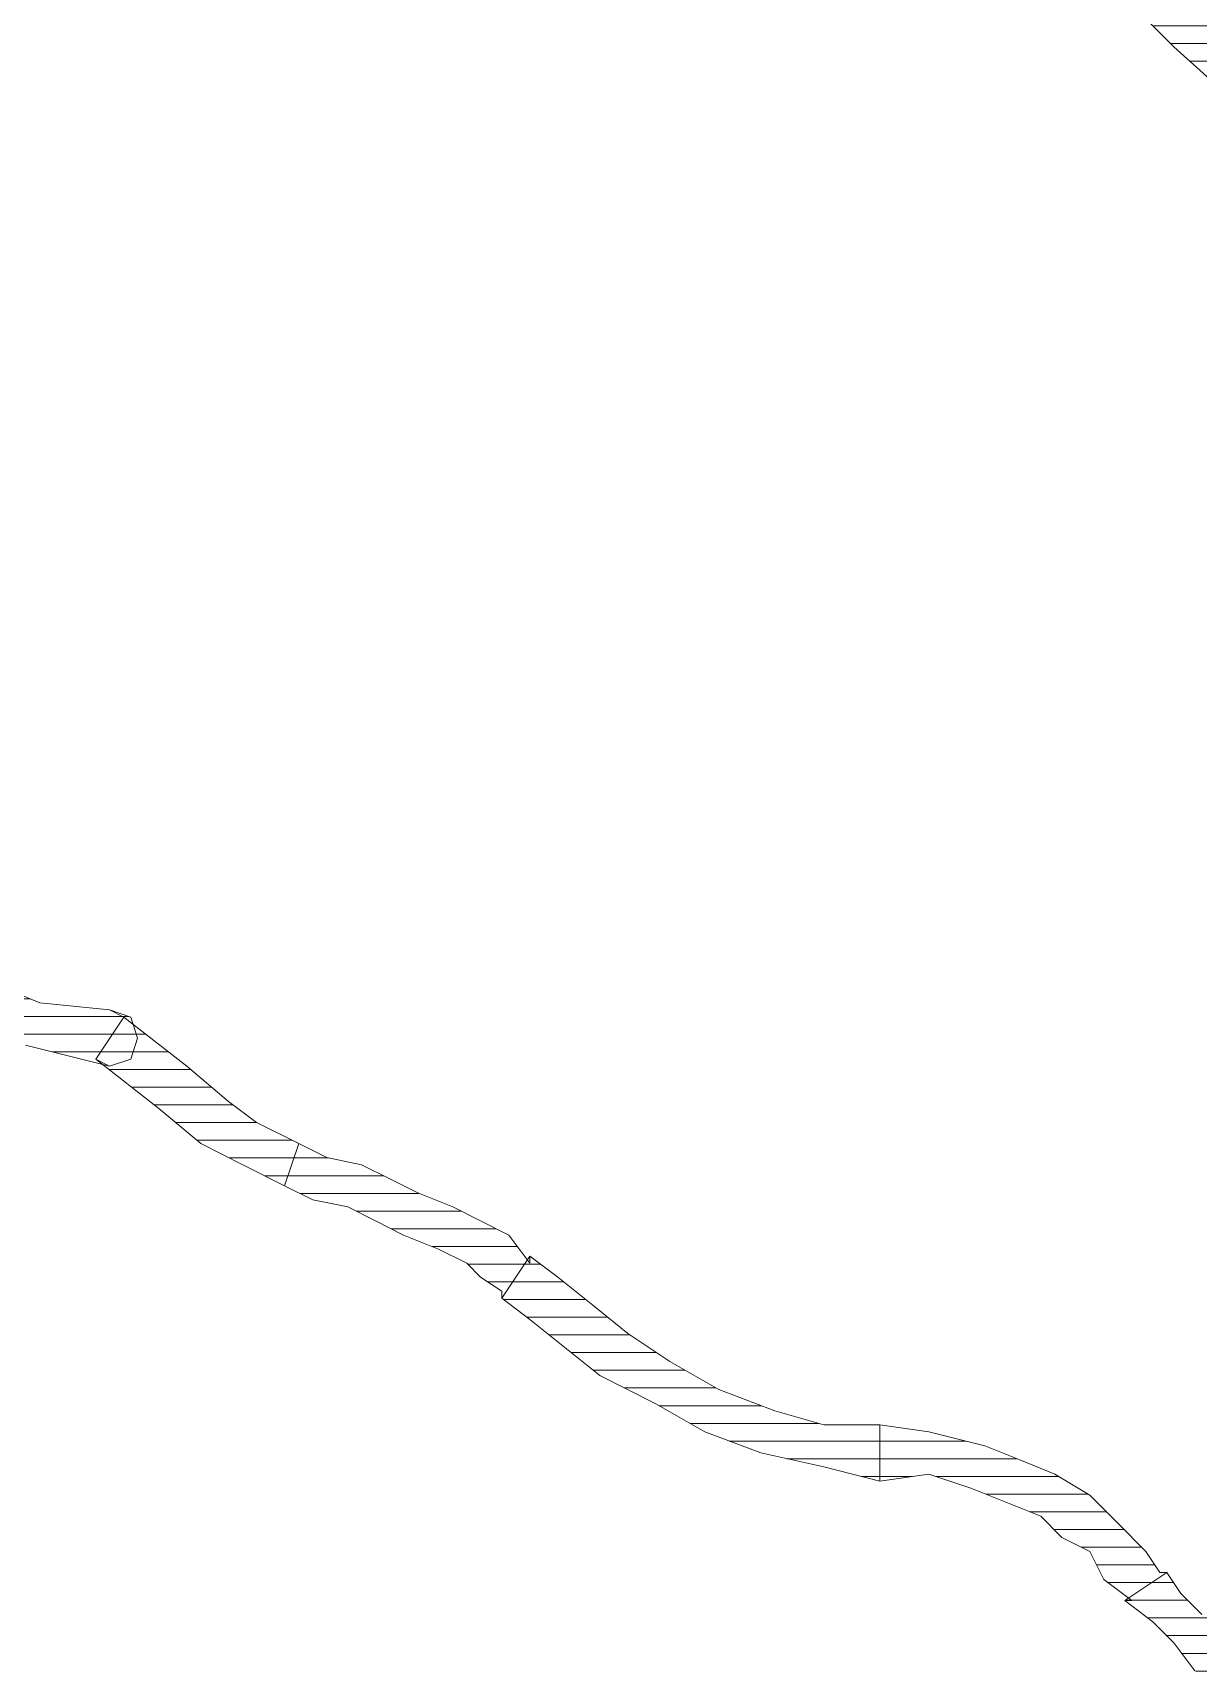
# Model space of a CAD drawing. Header units: centimetres. Extents: x 54005 to 61405, y 90310 to 94744.
# Drawn here: x 56496.21 to 56504.45, y 92088.75 to 92100.29 of the extents above; entities that cross this region are included whole.
import ezdxf

# ---------------------------------------------------------------- set-up
doc = ezdxf.new("R2010")
doc.units = ezdxf.units.CM
doc.header["$LTSCALE"] = 25
doc.layers.get('0').update_dxf_attribs({"lineweight": 0})
pattern_1 = [(360, (-5108.51305, -673.59423), (1e-16, 0.125), [25])]

# ---------------------------------------------------------------- blocks, each defined once
blk = doc.blocks.new('by')
at = {"ltscale": 30}
h = blk.add_hatch(dxfattribs=at)
h.set_pattern_fill('DC_LINES', color=256, scale=0.1, style=0)
h.set_pattern_definition(pattern_1)
edge = h.paths.add_edge_path(flags=0)
edge.add_line((6393.778, 2257.095), (6394.175, 2257.244))
edge.add_line((6394.175, 2257.244), (6394.57, 2257.343))
edge.add_line((6394.57, 2257.343), (6394.867, 2257.343))
edge.add_line((6394.867, 2257.343), (6395.164, 2257.244))
edge.add_line((6395.164, 2257.244), (6395.411, 2257.144))
edge.add_line((6395.411, 2257.144), (6395.559, 2256.946))
edge.add_line((6395.559, 2256.946), (6395.708, 2256.797))
edge.add_line((6395.708, 2256.797), (6395.906, 2256.648))
edge.add_line((6395.906, 2256.648), (6395.609, 2256.449))
edge.add_line((6395.609, 2256.449), (6395.509, 2256.598))
edge.add_line((6395.509, 2256.598), (6395.362, 2256.747))
edge.add_line((6395.362, 2256.747), (6395.213, 2256.846))
edge.add_line((6395.213, 2256.846), (6395.064, 2256.946))
edge.add_line((6395.064, 2256.946), (6394.867, 2257.045))
edge.add_line((6394.867, 2257.045), (6394.57, 2257.045))
edge.add_line((6394.57, 2257.045), (6394.273, 2256.946))
edge.add_line((6394.273, 2256.946), (6393.878, 2256.797))
h = blk.add_hatch(dxfattribs=at)
h.set_pattern_fill('DC_LINES', color=256, scale=0.1, style=0)
h.set_pattern_definition(pattern_1)
edge = h.paths.add_edge_path(flags=0)
edge.add_line((6393.778, 2257.095), (6394.175, 2257.244))
edge.add_line((6394.175, 2257.244), (6394.57, 2257.343))
edge.add_line((6394.57, 2257.343), (6394.867, 2257.343))
edge.add_line((6394.867, 2257.343), (6395.164, 2257.244))
edge.add_line((6395.164, 2257.244), (6395.411, 2257.144))
edge.add_line((6395.411, 2257.144), (6395.559, 2256.946))
edge.add_line((6395.559, 2256.946), (6395.708, 2256.797))
edge.add_line((6395.708, 2256.797), (6395.906, 2256.648))
edge.add_line((6395.906, 2256.648), (6395.609, 2256.449))
edge.add_line((6395.609, 2256.449), (6395.509, 2256.598))
edge.add_line((6395.509, 2256.598), (6395.362, 2256.747))
edge.add_line((6395.362, 2256.747), (6395.213, 2256.846))
edge.add_line((6395.213, 2256.846), (6395.064, 2256.946))
edge.add_line((6395.064, 2256.946), (6394.867, 2257.045))
edge.add_line((6394.867, 2257.045), (6394.57, 2257.045))
edge.add_line((6394.57, 2257.045), (6394.273, 2256.946))
edge.add_line((6394.273, 2256.946), (6393.878, 2256.797))
h = blk.add_hatch(dxfattribs=at)
h.set_pattern_fill('DC_LINES', color=256, scale=0.1, style=0)
h.set_pattern_definition(pattern_1)
edge = h.paths.add_edge_path(flags=0)
edge.add_line((6395.906, 2256.648), (6395.856, 2256.648))
edge.add_line((6395.856, 2256.648), (6396.054, 2256.499))
edge.add_line((6396.054, 2256.499), (6396.153, 2256.3))
edge.add_line((6396.153, 2256.3), (6396.351, 2256.201))
edge.add_line((6396.351, 2256.201), (6396.5, 2256.052))
edge.add_line((6396.5, 2256.052), (6396.747, 2255.952))
edge.add_line((6396.747, 2255.952), (6396.994, 2255.853))
edge.add_line((6396.994, 2255.853), (6397.291, 2255.754))
edge.add_line((6397.291, 2255.754), (6397.637, 2255.803))
edge.add_line((6397.637, 2255.803), (6397.637, 2255.406))
edge.add_line((6397.637, 2255.406), (6397.291, 2255.456))
edge.add_line((6397.291, 2255.456), (6396.895, 2255.555))
edge.add_line((6396.895, 2255.555), (6396.648, 2255.654))
edge.add_line((6396.648, 2255.654), (6396.4, 2255.754))
edge.add_line((6396.4, 2255.754), (6396.153, 2255.903))
edge.add_line((6396.153, 2255.903), (6395.955, 2256.101))
edge.add_line((6395.955, 2256.101), (6395.758, 2256.3))
edge.add_line((6395.758, 2256.3), (6395.658, 2256.449))
edge.add_line((6395.658, 2256.449), (6395.609, 2256.449))
h = blk.add_hatch(dxfattribs=at)
h.set_pattern_fill('DC_LINES', color=256, scale=0.1, style=0)
h.set_pattern_definition(pattern_1)
edge = h.paths.add_edge_path(flags=0)
edge.add_line((6395.906, 2256.648), (6395.856, 2256.648))
edge.add_line((6395.856, 2256.648), (6396.054, 2256.499))
edge.add_line((6396.054, 2256.499), (6396.153, 2256.3))
edge.add_line((6396.153, 2256.3), (6396.351, 2256.201))
edge.add_line((6396.351, 2256.201), (6396.5, 2256.052))
edge.add_line((6396.5, 2256.052), (6396.747, 2255.952))
edge.add_line((6396.747, 2255.952), (6396.994, 2255.853))
edge.add_line((6396.994, 2255.853), (6397.291, 2255.754))
edge.add_line((6397.291, 2255.754), (6397.637, 2255.803))
edge.add_line((6397.637, 2255.803), (6397.637, 2255.406))
edge.add_line((6397.637, 2255.406), (6397.291, 2255.456))
edge.add_line((6397.291, 2255.456), (6396.895, 2255.555))
edge.add_line((6396.895, 2255.555), (6396.648, 2255.654))
edge.add_line((6396.648, 2255.654), (6396.4, 2255.754))
edge.add_line((6396.4, 2255.754), (6396.153, 2255.903))
edge.add_line((6396.153, 2255.903), (6395.955, 2256.101))
edge.add_line((6395.955, 2256.101), (6395.758, 2256.3))
edge.add_line((6395.758, 2256.3), (6395.658, 2256.449))
edge.add_line((6395.658, 2256.449), (6395.609, 2256.449))
h = blk.add_hatch(dxfattribs=at)
h.set_pattern_fill('DC_LINES', color=256, scale=0.1, style=0)
h.set_pattern_definition(pattern_1)
edge = h.paths.add_edge_path(flags=0)
edge.add_line((6397.637, 2255.803), (6398.033, 2255.704))
edge.add_line((6398.033, 2255.704), (6398.478, 2255.605))
edge.add_line((6398.478, 2255.605), (6398.874, 2255.456))
edge.add_line((6398.874, 2255.456), (6399.22, 2255.257))
edge.add_line((6399.22, 2255.257), (6399.616, 2255.058))
edge.add_line((6399.616, 2255.058), (6399.864, 2254.859))
edge.add_line((6399.864, 2254.859), (6400.111, 2254.661))
edge.add_line((6400.111, 2254.661), (6400.309, 2254.512))
edge.add_line((6400.309, 2254.512), (6400.111, 2254.214))
edge.add_line((6400.111, 2254.214), (6399.913, 2254.363))
edge.add_line((6399.913, 2254.363), (6399.666, 2254.561))
edge.add_line((6399.666, 2254.561), (6399.419, 2254.76))
edge.add_line((6399.419, 2254.76), (6399.122, 2254.959))
edge.add_line((6399.122, 2254.959), (6398.775, 2255.157))
edge.add_line((6398.775, 2255.157), (6398.38, 2255.306))
edge.add_line((6398.38, 2255.306), (6398.033, 2255.406))
edge.add_line((6398.033, 2255.406), (6397.637, 2255.406))
h = blk.add_hatch(dxfattribs=at)
h.set_pattern_fill('DC_LINES', color=256, scale=0.1, style=0)
h.set_pattern_definition(pattern_1)
edge = h.paths.add_edge_path(flags=0)
edge.add_line((6397.637, 2255.803), (6398.033, 2255.704))
edge.add_line((6398.033, 2255.704), (6398.478, 2255.605))
edge.add_line((6398.478, 2255.605), (6398.874, 2255.456))
edge.add_line((6398.874, 2255.456), (6399.22, 2255.257))
edge.add_line((6399.22, 2255.257), (6399.616, 2255.058))
edge.add_line((6399.616, 2255.058), (6399.864, 2254.859))
edge.add_line((6399.864, 2254.859), (6400.111, 2254.661))
edge.add_line((6400.111, 2254.661), (6400.309, 2254.512))
edge.add_line((6400.309, 2254.512), (6400.111, 2254.214))
edge.add_line((6400.111, 2254.214), (6399.913, 2254.363))
edge.add_line((6399.913, 2254.363), (6399.666, 2254.561))
edge.add_line((6399.666, 2254.561), (6399.419, 2254.76))
edge.add_line((6399.419, 2254.76), (6399.122, 2254.959))
edge.add_line((6399.122, 2254.959), (6398.775, 2255.157))
edge.add_line((6398.775, 2255.157), (6398.38, 2255.306))
edge.add_line((6398.38, 2255.306), (6398.033, 2255.406))
edge.add_line((6398.033, 2255.406), (6397.637, 2255.406))
h = blk.add_hatch(dxfattribs=at)
h.set_pattern_fill('DC_LINES', color=256, scale=0.1, style=0)
h.set_pattern_definition(pattern_1)
edge = h.paths.add_edge_path(flags=0)
edge.add_line((6400.309, 2254.512), (6400.309, 2254.462))
edge.add_line((6400.309, 2254.462), (6400.458, 2254.363))
edge.add_line((6400.458, 2254.363), (6400.556, 2254.263))
edge.add_line((6400.556, 2254.263), (6400.755, 2254.164))
edge.add_line((6400.755, 2254.164), (6401.002, 2254.065))
edge.add_line((6401.002, 2254.065), (6401.2, 2253.965))
edge.add_line((6401.2, 2253.965), (6401.397, 2253.866))
edge.add_line((6401.397, 2253.866), (6401.645, 2253.816))
edge.add_line((6401.645, 2253.816), (6401.843, 2253.717))
edge.add_line((6401.843, 2253.717), (6401.744, 2253.419))
edge.add_line((6401.744, 2253.419), (6401.546, 2253.518))
edge.add_line((6401.546, 2253.518), (6401.299, 2253.568))
edge.add_line((6401.299, 2253.568), (6401.1, 2253.667))
edge.add_line((6401.1, 2253.667), (6400.903, 2253.767))
edge.add_line((6400.903, 2253.767), (6400.655, 2253.866))
edge.add_line((6400.655, 2253.866), (6400.458, 2253.965))
edge.add_line((6400.458, 2253.965), (6400.259, 2254.065))
edge.add_line((6400.259, 2254.065), (6400.111, 2254.263))
edge.add_line((6400.111, 2254.263), (6400.111, 2254.214))
h = blk.add_hatch(dxfattribs=at)
h.set_pattern_fill('DC_LINES', color=256, scale=0.1, style=0)
h.set_pattern_definition(pattern_1)
edge = h.paths.add_edge_path(flags=0)
edge.add_line((6400.309, 2254.512), (6400.309, 2254.462))
edge.add_line((6400.309, 2254.462), (6400.458, 2254.363))
edge.add_line((6400.458, 2254.363), (6400.556, 2254.263))
edge.add_line((6400.556, 2254.263), (6400.755, 2254.164))
edge.add_line((6400.755, 2254.164), (6401.002, 2254.065))
edge.add_line((6401.002, 2254.065), (6401.2, 2253.965))
edge.add_line((6401.2, 2253.965), (6401.397, 2253.866))
edge.add_line((6401.397, 2253.866), (6401.645, 2253.816))
edge.add_line((6401.645, 2253.816), (6401.843, 2253.717))
edge.add_line((6401.843, 2253.717), (6401.744, 2253.419))
edge.add_line((6401.744, 2253.419), (6401.546, 2253.518))
edge.add_line((6401.546, 2253.518), (6401.299, 2253.568))
edge.add_line((6401.299, 2253.568), (6401.1, 2253.667))
edge.add_line((6401.1, 2253.667), (6400.903, 2253.767))
edge.add_line((6400.903, 2253.767), (6400.655, 2253.866))
edge.add_line((6400.655, 2253.866), (6400.458, 2253.965))
edge.add_line((6400.458, 2253.965), (6400.259, 2254.065))
edge.add_line((6400.259, 2254.065), (6400.111, 2254.263))
edge.add_line((6400.111, 2254.263), (6400.111, 2254.214))
h = blk.add_hatch(dxfattribs=at)
h.set_pattern_fill('DC_LINES', color=256, scale=0.1, style=0)
h.set_pattern_definition(pattern_1)
edge = h.paths.add_edge_path(flags=0)
edge.add_line((6401.843, 2253.717), (6402.139, 2253.568))
edge.add_line((6402.139, 2253.568), (6402.436, 2253.419))
edge.add_line((6402.436, 2253.419), (6402.733, 2253.17))
edge.add_line((6402.733, 2253.17), (6403.178, 2252.823))
edge.add_line((6403.178, 2252.823), (6402.98, 2252.525))
edge.add_line((6402.98, 2252.525), (6402.535, 2252.872))
edge.add_line((6402.535, 2252.872), (6402.239, 2253.121))
edge.add_line((6402.239, 2253.121), (6402.041, 2253.27))
edge.add_line((6402.041, 2253.27), (6401.744, 2253.419))
h = blk.add_hatch(dxfattribs=at)
h.set_pattern_fill('DC_LINES', color=256, scale=0.1, style=0)
h.set_pattern_definition(pattern_1)
edge = h.paths.add_edge_path(flags=0)
edge.add_line((6401.843, 2253.717), (6402.139, 2253.568))
edge.add_line((6402.139, 2253.568), (6402.436, 2253.419))
edge.add_line((6402.436, 2253.419), (6402.733, 2253.17))
edge.add_line((6402.733, 2253.17), (6403.178, 2252.823))
edge.add_line((6403.178, 2252.823), (6402.98, 2252.525))
edge.add_line((6402.98, 2252.525), (6402.535, 2252.872))
edge.add_line((6402.535, 2252.872), (6402.239, 2253.121))
edge.add_line((6402.239, 2253.121), (6402.041, 2253.27))
edge.add_line((6402.041, 2253.27), (6401.744, 2253.419))
h = blk.add_hatch(dxfattribs=at)
h.set_pattern_fill('DC_LINES', color=256, scale=0.1, style=0)
h.set_pattern_definition(pattern_1)
edge = h.paths.add_edge_path(flags=0)
edge.add_line((6403.178, 2252.823), (6403.08, 2252.872))
edge.add_line((6403.08, 2252.872), (6403.674, 2252.723))
edge.add_line((6403.674, 2252.723), (6404.267, 2252.475))
edge.add_line((6404.267, 2252.475), (6404.96, 2252.078))
edge.add_line((6404.96, 2252.078), (6405.603, 2251.581))
edge.add_line((6405.603, 2251.581), (6406.197, 2251.035))
edge.add_line((6406.197, 2251.035), (6406.741, 2250.488))
edge.add_line((6406.741, 2250.488), (6407.235, 2250.041))
edge.add_line((6407.235, 2250.041), (6407.632, 2249.644))
edge.add_line((6407.632, 2249.644), (6407.335, 2249.445))
edge.add_line((6407.335, 2249.445), (6407.038, 2249.842))
edge.add_line((6407.038, 2249.842), (6406.543, 2250.289))
edge.add_line((6406.543, 2250.289), (6405.999, 2250.836))
edge.add_line((6405.999, 2250.836), (6405.405, 2251.283))
edge.add_line((6405.405, 2251.283), (6404.761, 2251.78))
edge.add_line((6404.761, 2251.78), (6404.168, 2252.177))
edge.add_line((6404.168, 2252.177), (6403.574, 2252.425))
edge.add_line((6403.574, 2252.425), (6403.08, 2252.475))
edge.add_line((6403.08, 2252.475), (6402.98, 2252.525))
edge.add_line((6402.98, 2252.525), (6403.08, 2252.475))
edge.add_line((6403.08, 2252.475), (6402.931, 2252.525))
edge.add_line((6402.931, 2252.525), (6402.882, 2252.674))
edge.add_line((6402.882, 2252.674), (6402.931, 2252.823))
edge.add_line((6402.931, 2252.823), (6403.08, 2252.872))
h = blk.add_hatch(dxfattribs=at)
h.set_pattern_fill('DC_LINES', color=256, scale=0.1, style=0)
h.set_pattern_definition(pattern_1)
edge = h.paths.add_edge_path(flags=0)
edge.add_line((6403.178, 2252.823), (6403.08, 2252.872))
edge.add_line((6403.08, 2252.872), (6403.674, 2252.723))
edge.add_line((6403.674, 2252.723), (6404.267, 2252.475))
edge.add_line((6404.267, 2252.475), (6404.96, 2252.078))
edge.add_line((6404.96, 2252.078), (6405.603, 2251.581))
edge.add_line((6405.603, 2251.581), (6406.197, 2251.035))
edge.add_line((6406.197, 2251.035), (6406.741, 2250.488))
edge.add_line((6406.741, 2250.488), (6407.235, 2250.041))
edge.add_line((6407.235, 2250.041), (6407.632, 2249.644))
edge.add_line((6407.632, 2249.644), (6407.335, 2249.445))
edge.add_line((6407.335, 2249.445), (6407.038, 2249.842))
edge.add_line((6407.038, 2249.842), (6406.543, 2250.289))
edge.add_line((6406.543, 2250.289), (6405.999, 2250.836))
edge.add_line((6405.999, 2250.836), (6405.405, 2251.283))
edge.add_line((6405.405, 2251.283), (6404.761, 2251.78))
edge.add_line((6404.761, 2251.78), (6404.168, 2252.177))
edge.add_line((6404.168, 2252.177), (6403.574, 2252.425))
edge.add_line((6403.574, 2252.425), (6403.08, 2252.475))
edge.add_line((6403.08, 2252.475), (6402.98, 2252.525))
edge.add_line((6402.98, 2252.525), (6403.08, 2252.475))
edge.add_line((6403.08, 2252.475), (6402.931, 2252.525))
edge.add_line((6402.931, 2252.525), (6402.882, 2252.674))
edge.add_line((6402.882, 2252.674), (6402.931, 2252.823))
edge.add_line((6402.931, 2252.823), (6403.08, 2252.872))
h = blk.add_hatch(dxfattribs=at)
h.set_pattern_fill('DC_LINES', color=256, scale=0.1, style=0)
h.set_pattern_definition(pattern_1)
edge = h.paths.add_edge_path(flags=0)
edge.add_line((6396.845, 2243.931), (6396.697, 2244.08))
edge.add_line((6396.697, 2244.08), (6396.549, 2244.328))
edge.add_line((6396.549, 2244.328), (6396.203, 2244.627))
edge.add_line((6396.203, 2244.627), (6395.806, 2245.024))
edge.add_line((6395.806, 2245.024), (6395.362, 2245.471))
edge.add_line((6395.362, 2245.471), (6394.867, 2245.918))
edge.add_line((6394.867, 2245.918), (6394.372, 2246.464))
edge.add_line((6394.372, 2246.464), (6393.878, 2247.011))
edge.add_line((6393.878, 2247.011), (6394.075, 2247.21))
edge.add_line((6394.075, 2247.21), (6394.57, 2246.663))
edge.add_line((6394.57, 2246.663), (6395.064, 2246.117))
edge.add_line((6395.064, 2246.117), (6395.559, 2245.67))
edge.add_line((6395.559, 2245.67), (6396.005, 2245.223))
edge.add_line((6396.005, 2245.223), (6396.4, 2244.825))
edge.add_line((6396.4, 2244.825), (6396.747, 2244.527))
edge.add_line((6396.747, 2244.527), (6396.994, 2244.279))
edge.add_line((6396.994, 2244.279), (6397.142, 2244.13))
for p, q in [((6395.411, 2257.144, -4.505), (6395.559, 2256.946, -4.505)), ((6395.411, 2257.144, -4.505), (6395.559, 2256.946, -4.505)), ((6395.559, 2256.946, -4.505), (6395.708, 2256.797, -4.505)), ((6395.559, 2256.946, -4.505), (6395.708, 2256.797, -4.505)), ((6395.509, 2256.598, -4.505), (6395.362, 2256.747, -4.505)), ((6395.509, 2256.598, -4.505), (6395.362, 2256.747, -4.505)), ((6395.708, 2256.797, -4.505), (6395.906, 2256.648, -4.505)), ((6395.708, 2256.797, -4.505), (6395.906, 2256.648, -4.505)), ((6395.906, 2256.648, -4.505), (6395.609, 2256.449, -4.505)), ((6395.906, 2256.648, -4.505), (6395.609, 2256.449, -4.505)), ((6395.609, 2256.449, -4.505), (6395.906, 2256.648, -4.505)), ((6395.609, 2256.449, -4.505), (6395.906, 2256.648, -4.505)), ((6395.906, 2256.648, -4.505), (6395.856, 2256.648, -4.505)), ((6395.856, 2256.648, -4.505), (6396.054, 2256.499, -4.505)), ((6395.906, 2256.648, -4.505), (6395.856, 2256.648, -4.505)), ((6395.856, 2256.648, -4.505), (6396.054, 2256.499, -4.505)), ((6395.906, 2256.648, -4.505), (6395.906, 2256.648, -4.505)), ((6395.906, 2256.648, -4.505), (6395.906, 2256.648, -4.505)), ((6395.609, 2256.449, -4.505), (6395.509, 2256.598, -4.505)), ((6395.609, 2256.449, -4.505), (6395.509, 2256.598, -4.505)), ((6396.054, 2256.499, -4.505), (6396.153, 2256.3, -4.505)), ((6396.054, 2256.499, -4.505), (6396.153, 2256.3, -4.505)), ((6395.658, 2256.449, -4.505), (6395.609, 2256.449, -4.505)), ((6395.658, 2256.449, -4.505), (6395.609, 2256.449, -4.505)), ((6395.758, 2256.3, -4.505), (6395.658, 2256.449, -4.505)), ((6395.758, 2256.3, -4.505), (6395.658, 2256.449, -4.505)), ((6395.955, 2256.101, -4.505), (6395.758, 2256.3, -4.505)), ((6395.955, 2256.101, -4.505), (6395.758, 2256.3, -4.505)), ((6396.153, 2256.3, -4.505), (6396.351, 2256.201, -4.505)), ((6396.153, 2256.3, -4.505), (6396.351, 2256.201, -4.505)), ((6396.351, 2256.201, -4.505), (6396.5, 2256.052, -4.505)), ((6396.351, 2256.201, -4.505), (6396.5, 2256.052, -4.505)), ((6396.153, 2255.903, -4.505), (6395.955, 2256.101, -4.505)), ((6396.153, 2255.903, -4.505), (6395.955, 2256.101, -4.505)), ((6396.5, 2256.052, -4.505), (6396.747, 2255.952, -4.505)), ((6396.5, 2256.052, -4.505), (6396.747, 2255.952, -4.505)), ((6396.747, 2255.952, -4.505), (6396.994, 2255.853, -4.505)), ((6396.747, 2255.952, -4.505), (6396.994, 2255.853, -4.505)), ((6396.4, 2255.754, -4.505), (6396.153, 2255.903, -4.505)), ((6396.4, 2255.754, -4.505), (6396.153, 2255.903, -4.505)), ((6396.994, 2255.853, -4.505), (6397.291, 2255.754, -4.505)), ((6396.994, 2255.853, -4.505), (6397.291, 2255.754, -4.505)), ((6397.291, 2255.754, -4.505), (6397.637, 2255.803, -4.505)), ((6397.291, 2255.754, -4.505), (6397.637, 2255.803, -4.505)), ((6397.637, 2255.803, -4.505), (6397.637, 2255.803, -4.505)), ((6397.637, 2255.803, -4.505), (6398.033, 2255.704, -4.505)), ((6397.637, 2255.406, -4.505), (6397.637, 2255.803, -4.505)), ((6397.637, 2255.803, -4.505), (6397.637, 2255.803, -4.505)), ((6397.637, 2255.803, -4.505), (6397.637, 2255.803, -4.505)), ((6397.637, 2255.803, -4.505), (6398.033, 2255.704, -4.505)), ((6397.637, 2255.406, -4.505), (6397.637, 2255.803, -4.505)), ((6397.637, 2255.803, -4.505), (6397.637, 2255.803, -4.505)), ((6397.637, 2255.803, -4.505), (6397.637, 2255.406, -4.505)), ((6397.637, 2255.803, -4.505), (6397.637, 2255.406, -4.505)), ((6396.648, 2255.654, -4.505), (6396.4, 2255.754, -4.505)), ((6396.648, 2255.654, -4.505), (6396.4, 2255.754, -4.505)), ((6398.033, 2255.704, -4.505), (6398.478, 2255.605, -4.505)), ((6398.033, 2255.704, -4.505), (6398.478, 2255.605, -4.505)), ((6396.895, 2255.555, -4.505), (6396.648, 2255.654, -4.505)), ((6396.895, 2255.555, -4.505), (6396.648, 2255.654, -4.505)), ((6398.478, 2255.605, -4.505), (6398.874, 2255.456, -4.505)), ((6398.478, 2255.605, -4.505), (6398.874, 2255.456, -4.505)), ((6397.291, 2255.456, -4.505), (6396.895, 2255.555, -4.505)), ((6397.291, 2255.456, -4.505), (6396.895, 2255.555, -4.505)), ((6397.637, 2255.406, -4.505), (6397.291, 2255.456, -4.505)), ((6397.637, 2255.406, -4.505), (6397.291, 2255.456, -4.505)), ((6398.874, 2255.456, -4.505), (6399.22, 2255.257, -4.505)), ((6398.874, 2255.456, -4.505), (6399.22, 2255.257, -4.505)), ((6398.033, 2255.406, -4.505), (6397.637, 2255.406, -4.505)), ((6397.637, 2255.406, -4.505), (6397.637, 2255.406, -4.505)), ((6398.033, 2255.406, -4.505), (6397.637, 2255.406, -4.505)), ((6397.637, 2255.406, -4.505), (6397.637, 2255.406, -4.505)), ((6398.38, 2255.306, -4.505), (6398.033, 2255.406, -4.505)), ((6398.38, 2255.306, -4.505), (6398.033, 2255.406, -4.505)), ((6398.775, 2255.157, -4.505), (6398.38, 2255.306, -4.505)), ((6398.775, 2255.157, -4.505), (6398.38, 2255.306, -4.505)), ((6399.22, 2255.257, -4.505), (6399.616, 2255.058, -4.505)), ((6399.22, 2255.257, -4.505), (6399.616, 2255.058, -4.505)), ((6399.122, 2254.959, -4.505), (6398.775, 2255.157, -4.505)), ((6399.122, 2254.959, -4.505), (6398.775, 2255.157, -4.505)), ((6399.616, 2255.058, -4.505), (6399.864, 2254.859, -4.505)), ((6399.616, 2255.058, -4.505), (6399.864, 2254.859, -4.505)), ((6399.419, 2254.76, -4.505), (6399.122, 2254.959, -4.505)), ((6399.419, 2254.76, -4.505), (6399.122, 2254.959, -4.505)), ((6399.864, 2254.859, -4.505), (6400.111, 2254.661, -4.505)), ((6399.864, 2254.859, -4.505), (6400.111, 2254.661, -4.505)), ((6399.666, 2254.561, -4.505), (6399.419, 2254.76, -4.505)), ((6399.666, 2254.561, -4.505), (6399.419, 2254.76, -4.505)), ((6400.111, 2254.661, -4.505), (6400.309, 2254.512, -4.505)), ((6400.111, 2254.661, -4.505), (6400.309, 2254.512, -4.505)), ((6399.913, 2254.363, -4.505), (6399.666, 2254.561, -4.505)), ((6399.913, 2254.363, -4.505), (6399.666, 2254.561, -4.505)), ((6400.111, 2254.214, -4.505), (6400.309, 2254.512, -4.505)), ((6400.111, 2254.214, -4.505), (6400.309, 2254.512, -4.505)), ((6400.309, 2254.512, -4.505), (6400.111, 2254.214, -4.505)), ((6400.309, 2254.512, -4.505), (6400.111, 2254.214, -4.505)), ((6400.309, 2254.512, -4.505), (6400.309, 2254.462, -4.505)), ((6400.309, 2254.512, -4.505), (6400.309, 2254.512, -4.505)), ((6400.309, 2254.512, -4.505), (6400.309, 2254.462, -4.505)), ((6400.309, 2254.512, -4.505), (6400.309, 2254.512, -4.505)), ((6400.309, 2254.462, -4.505), (6400.458, 2254.363, -4.505)), ((6400.309, 2254.462, -4.505), (6400.458, 2254.363, -4.505)), ((6400.111, 2254.214, -4.505), (6399.913, 2254.363, -4.505)), ((6400.111, 2254.214, -4.505), (6399.913, 2254.363, -4.505)), ((6400.458, 2254.363, -4.505), (6400.556, 2254.263, -4.505)), ((6400.458, 2254.363, -4.505), (6400.556, 2254.263, -4.505)), ((6400.259, 2254.065, -4.505), (6400.111, 2254.263, -4.505)), ((6400.111, 2254.263, -4.505), (6400.111, 2254.214, -4.505)), ((6400.259, 2254.065, -4.505), (6400.111, 2254.263, -4.505)), ((6400.111, 2254.263, -4.505), (6400.111, 2254.214, -4.505)), ((6400.556, 2254.263, -4.505), (6400.755, 2254.164, -4.505)), ((6400.556, 2254.263, -4.505), (6400.755, 2254.164, -4.505)), ((6400.755, 2254.164, -4.505), (6401.002, 2254.065, -4.505)), ((6400.755, 2254.164, -4.505), (6401.002, 2254.065, -4.505)), ((6400.458, 2253.965, -4.505), (6400.259, 2254.065, -4.505)), ((6400.458, 2253.965, -4.505), (6400.259, 2254.065, -4.505)), ((6400.655, 2253.866, -4.505), (6400.458, 2253.965, -4.505)), ((6400.655, 2253.866, -4.505), (6400.458, 2253.965, -4.505)), ((6401.002, 2254.065, -4.505), (6401.2, 2253.965, -4.505)), ((6401.002, 2254.065, -4.505), (6401.2, 2253.965, -4.505)), ((6401.2, 2253.965, -4.505), (6401.397, 2253.866, -4.505)), ((6401.2, 2253.965, -4.505), (6401.397, 2253.866, -4.505)), ((6400.903, 2253.767, -4.505), (6400.655, 2253.866, -4.505)), ((6400.903, 2253.767, -4.505), (6400.655, 2253.866, -4.505)), ((6401.397, 2253.866, -4.505), (6401.645, 2253.816, -4.505)), ((6401.397, 2253.866, -4.505), (6401.645, 2253.816, -4.505)), ((6401.1, 2253.667, -4.505), (6400.903, 2253.767, -4.505)), ((6401.1, 2253.667, -4.505), (6400.903, 2253.767, -4.505)), ((6401.645, 2253.816, -4.505), (6401.843, 2253.717, -4.505)), ((6401.645, 2253.816, -4.505), (6401.843, 2253.717, -4.505)), ((6401.299, 2253.568, -4.505), (6401.1, 2253.667, -4.505)), ((6401.299, 2253.568, -4.505), (6401.1, 2253.667, -4.505)), ((6401.843, 2253.717, -4.505), (6401.744, 2253.419, -4.505)), ((6401.843, 2253.717, -4.505), (6401.744, 2253.419, -4.505)), ((6401.744, 2253.419, -4.505), (6401.843, 2253.717, -4.505)), ((6401.744, 2253.419, -4.505), (6401.843, 2253.717, -4.505)), ((6401.843, 2253.717, -4.505), (6401.843, 2253.717, -4.505)), ((6401.843, 2253.717, -4.505), (6402.139, 2253.568, -4.505)), ((6401.843, 2253.717, -4.505), (6401.843, 2253.717, -4.505)), ((6401.843, 2253.717, -4.505), (6401.843, 2253.717, -4.505)), ((6401.843, 2253.717, -4.505), (6402.139, 2253.568, -4.505)), ((6401.843, 2253.717, -4.505), (6401.843, 2253.717, -4.505)), ((6401.546, 2253.518, -4.505), (6401.299, 2253.568, -4.505)), ((6401.546, 2253.518, -4.505), (6401.299, 2253.568, -4.505)), ((6401.744, 2253.419, -4.505), (6401.546, 2253.518, -4.505)), ((6401.744, 2253.419, -4.505), (6401.546, 2253.518, -4.505)), ((6402.139, 2253.568, -4.505), (6402.436, 2253.419, -4.505)), ((6402.139, 2253.568, -4.505), (6402.436, 2253.419, -4.505)), ((6402.041, 2253.27, -4.505), (6401.744, 2253.419, -4.505)), ((6401.744, 2253.419, -4.505), (6401.744, 2253.419, -4.505)), ((6402.041, 2253.27, -4.505), (6401.744, 2253.419, -4.505)), ((6401.744, 2253.419, -4.505), (6401.744, 2253.419, -4.505)), ((6402.436, 2253.419, -4.505), (6402.733, 2253.17, -4.505)), ((6402.436, 2253.419, -4.505), (6402.733, 2253.17, -4.505)), ((6402.239, 2253.121, -4.505), (6402.041, 2253.27, -4.505)), ((6402.239, 2253.121, -4.505), (6402.041, 2253.27, -4.505)), ((6402.733, 2253.17, -4.505), (6403.178, 2252.823, -4.505)), ((6402.733, 2253.17, -4.505), (6403.178, 2252.823, -4.505)), ((6402.535, 2252.872, -4.505), (6402.239, 2253.121, -4.505)), ((6402.535, 2252.872, -4.505), (6402.239, 2253.121, -4.505)), ((6402.98, 2252.525, -4.505), (6402.535, 2252.872, -4.505)), ((6402.98, 2252.525, -4.505), (6402.535, 2252.872, -4.505)), ((6402.882, 2252.674, -4.505), (6402.931, 2252.823, -4.505)), ((6402.882, 2252.674, -4.505), (6402.931, 2252.823, -4.505)), ((6402.931, 2252.823, -4.505), (6403.08, 2252.872, -4.505)), ((6402.931, 2252.823, -4.505), (6403.08, 2252.872, -4.505)), ((6403.178, 2252.823, -4.505), (6402.98, 2252.525, -4.505)), ((6403.178, 2252.823, -4.505), (6402.98, 2252.525, -4.505)), ((6403.178, 2252.823, -4.505), (6403.08, 2252.872, -4.505)), ((6403.08, 2252.872, -4.505), (6403.674, 2252.723, -4.505)), ((6403.08, 2252.872, -4.505), (6403.178, 2252.823, -4.505)), ((6403.178, 2252.823, -4.505), (6403.08, 2252.872, -4.505)), ((6403.08, 2252.872, -4.505), (6403.674, 2252.723, -4.505)), ((6403.08, 2252.872, -4.505), (6403.178, 2252.823, -4.505)), ((6403.178, 2252.823, -4.505), (6403.178, 2252.823, -4.505)), ((6403.178, 2252.823, -4.505), (6403.178, 2252.823, -4.505)), ((6402.931, 2252.525, -4.505), (6402.882, 2252.674, -4.505)), ((6402.931, 2252.525, -4.505), (6402.882, 2252.674, -4.505)), ((6403.08, 2252.475, -4.505), (6402.931, 2252.525, -4.505)), ((6403.08, 2252.475, -4.505), (6402.931, 2252.525, -4.505)), ((6403.08, 2252.475, -4.505), (6402.98, 2252.525, -4.505)), ((6402.98, 2252.525, -4.505), (6403.08, 2252.475, -4.505)), ((6403.08, 2252.475, -4.505), (6402.98, 2252.525, -4.505)), ((6402.98, 2252.525, -4.505), (6403.08, 2252.475, -4.505)), ((6403.574, 2252.425, -4.505), (6403.08, 2252.475, -4.505)), ((6403.574, 2252.425, -4.505), (6403.08, 2252.475, -4.505)), ((6404.168, 2252.177, -4.505), (6403.574, 2252.425, -4.505)), ((6404.168, 2252.177, -4.505), (6403.574, 2252.425, -4.505)), ((6395.064, 2246.117, -4.505), (6395.559, 2245.67, -4.505)), ((6395.559, 2245.67, -4.505), (6396.005, 2245.223, -4.505))]:
    blk.add_line(p, q, dxfattribs=at)

msp = doc.modelspace()

# ---------------------------------------------------------------- block references
at = {"rotation": 180}
msp.add_blockref('by', (62899.838, 94345.865, 4.505), dxfattribs=at)

doc.saveas('drawing.dxf')
